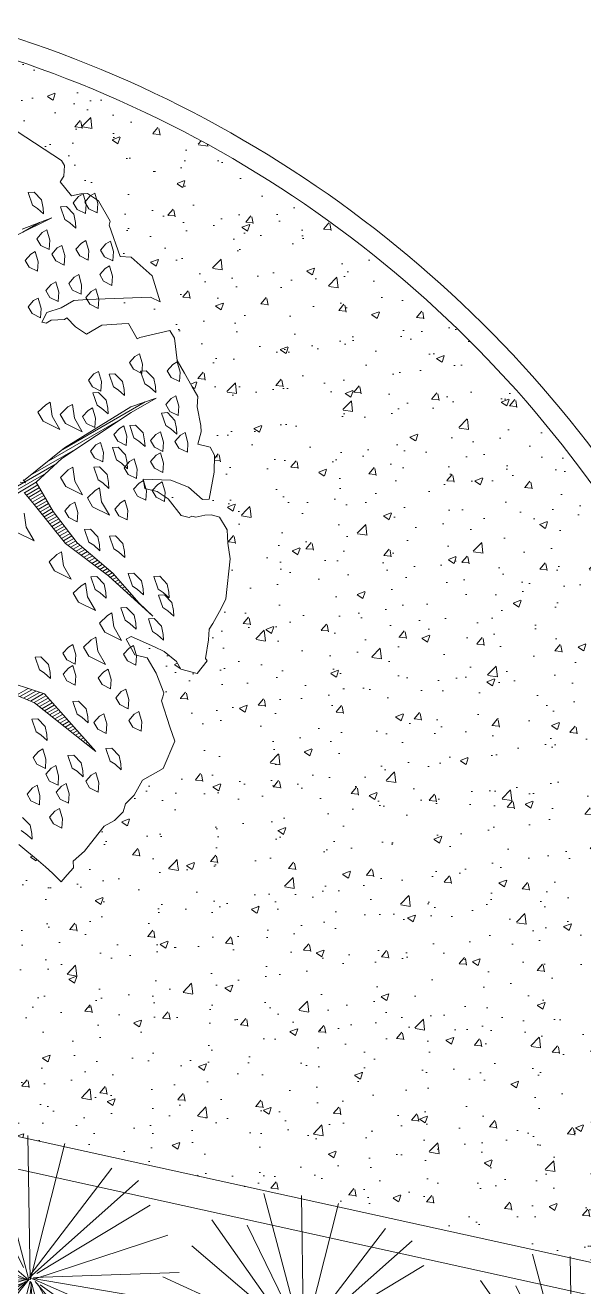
# Model space of a CAD drawing. Header units: metres. Extents: x 12093 to 20303, y 514 to 1412.
# Drawn here: x 19779.72 to 19782.33, y 686.67 to 692.57 of the extents above; entities that cross this region are included whole.
import ezdxf

# ---------------------------------------------------------------- set-up
doc = ezdxf.new("R2010")
doc.units = ezdxf.units.M
doc.layers.get('0').update_dxf_attribs({"lineweight": 13})
for name, color, linetype, lineweight in [('AMBI-GRASS', 104, 'Continuous', 20), ('ARBOLES', 52, 'Continuous', 13), ('grass', 64, 'Continuous', 13), ('Layer2', 43, 'Continuous', 20), ('MANZANAS-ORIGINALES', 147, 'Continuous', 9)]:
    doc.layers.add(name, color=color, linetype=linetype, lineweight=lineweight)
pattern_1 = [(50, (19136.99335, 73.14804), (0.36436934, -0.03187817), [0.0381, -0.4191]), (355, (19136.99335, 73.14804), (-0.07048565, 0.38211329), [0.03048, -0.33528]), (100.451, (19137.0237, 73.1454), (0.293885, 0.35023338), [0.03238, -0.35618]), (46.1842, (19136.99335, 73.24964), (0.54215808, -0.08408466), [0.05715, -0.62865]), (96.6356, (19137.03853, 73.24264), (0.47480847, 0.4948511), [0.04857, -0.53427]), (351.184, (19136.99335, 73.24964), (0.4748092, 0.49485024), [0.04572, -0.50292]), (21, (19137.04415, 73.22424), (0.30322976, -0.20453104), [0.0381, -0.4191]), (326, (19137.04415, 73.22424), (0.12360406, 0.36837593), [0.03048, -0.33528]), (71.4514, (19137.06942, 73.2072), (0.42683298, 0.16384572), [0.03238, -0.35618]), (37.5, (19136.99335, 73.14804), (0.006177207, 0.169110078), [0, -0.331216, 0, -0.34036, 0, -0.33655]), (7.5, (19136.99335, 73.14804), (0.133639325, 0.20036115), [0, -0.194056, 0, -0.323596, 0, -0.12827]), (327.5, (19136.88007, 73.14804), (0.27118119, -0.011457488), [0, -0.127, 0, -0.39624, 0, -0.52578]), (317.5, (19136.82927, 73.14804), (0.29625836, 0.05085298), [0, -0.1651, 0, -0.263144, 0, -0.37338])]

# ---------------------------------------------------------------- blocks, each defined once
blk = doc.blocks.new('ghgfghgh')
at = {"layer": 'ARBOLES', "lineweight": 20}
for p, q in [((20002.4707, 664.8002), (20002.3672, 664.7493)), ((20002.3833, 664.7674), (20002.4707, 664.8002)), ((20002.3848, 664.7579), (20002.4344, 664.7866)), ((20002.5027, 664.1171), (20002.7456, 664.2574)), ((20002.5081, 664.1214), (20002.7037, 664.2432)), ((20002.7037, 664.2432), (20002.7778, 664.2683)), ((20002.7778, 664.2683), (20002.7047, 664.2261)), ((20002.4551, 664.0792), (20002.6732, 664.2051)), ((20002.7047, 664.2261), (20002.4996, 664.0899)), ((20002.3866, 664.0247), (20002.5081, 664.1214)), ((20002.4075, 664.0413), (20002.5526, 664.1251)), ((20002.3251, 663.9833), (20002.4832, 664.0746)), ((20002.4996, 664.0899), (20002.4247, 664.0201)), ((20002.3474, 663.9858), (20002.4538, 664.0472)), ((20002.3698, 663.9883), (20002.4247, 664.02)), ((20002.4247, 664.0201), (20002.4746, 663.9336)), ((20002.4183, 663.9543), (20002.3886, 663.9904)), ((20002.3896, 663.9893), (20002.4293, 664.0122)), ((20002.3954, 663.9822), (20002.4338, 664.0044)), ((20002.4012, 663.9751), (20002.4383, 663.9965)), ((20002.407, 663.9681), (20002.4428, 663.9887)), ((20002.4128, 663.961), (20002.4473, 663.9809)), ((20002.5112, 663.8395), (20002.4183, 663.9543)), ((20002.4187, 663.9539), (20002.4518, 663.9731)), ((20002.4244, 663.9468), (20002.4563, 663.9653)), ((20002.4302, 663.9397), (20002.4609, 663.9575)), ((20002.4359, 663.9326), (20002.4654, 663.9496)), ((20002.4416, 663.9255), (20002.4699, 663.9418)), ((20002.4474, 663.9184), (20002.4744, 663.934)), ((20002.4531, 663.9113), (20002.4799, 663.9267)), ((20002.4589, 663.9042), (20002.4855, 663.9195)), ((20002.4646, 663.8971), (20002.491, 663.9123)), ((20002.4704, 663.89), (20002.4966, 663.9051)), ((20002.4746, 663.9336), (20002.5455, 663.8416)), ((20002.4761, 663.8829), (20002.5021, 663.8979)), ((20002.4819, 663.8758), (20002.5077, 663.8907)), ((20002.4876, 663.8687), (20002.5132, 663.8834)), ((20002.4934, 663.8616), (20002.5188, 663.8762)), ((20002.4991, 663.8545), (20002.5244, 663.869)), ((20002.5049, 663.8473), (20002.5299, 663.8618)), ((20002.5106, 663.8402), (20002.5355, 663.8546)), ((20002.6373, 663.7439), (20002.5112, 663.8395)), ((20002.5182, 663.8342), (20002.541, 663.8474)), ((20002.526, 663.8283), (20002.5469, 663.8403)), ((20002.5338, 663.8224), (20002.5542, 663.8341)), ((20002.5455, 663.8416), (20002.6506, 663.7516)), ((20002.5416, 663.8164), (20002.5615, 663.8279)), ((20002.5495, 663.8105), (20002.5687, 663.8217)), ((20002.5573, 663.8046), (20002.576, 663.8154)), ((20002.5651, 663.7987), (20002.5833, 663.8092)), ((20002.5729, 663.7928), (20002.5906, 663.803)), ((20002.5807, 663.7869), (20002.5978, 663.7968)), ((20002.5885, 663.7809), (20002.6051, 663.7905)), ((20002.5963, 663.775), (20002.6124, 663.7843)), ((20002.6041, 663.7691), (20002.6197, 663.7781)), ((20002.6119, 663.7632), (20002.6269, 663.7719)), ((20002.6197, 663.7573), (20002.6342, 663.7656)), ((20002.6275, 663.7513), (20002.6415, 663.7594)), ((20002.6353, 663.7454), (20002.6488, 663.7532)), ((20002.7683, 663.6245), (20002.6373, 663.7439)), ((20002.6425, 663.7392), (20002.6551, 663.7465)), ((20002.6495, 663.7328), (20002.6612, 663.7395)), ((20002.6506, 663.7516), (20002.7282, 663.6634)), ((20002.6565, 663.7264), (20002.6673, 663.7326)), ((20002.6635, 663.72), (20002.6734, 663.7257)), ((20002.6705, 663.7136), (20002.6795, 663.7188)), ((20002.6775, 663.7073), (20002.6855, 663.7119)), ((20002.6845, 663.7009), (20002.6916, 663.705)), ((20002.6915, 663.6945), (20002.6977, 663.698)), ((20002.6985, 663.6881), (20002.7038, 663.6911)), ((20002.7055, 663.6817), (20002.7098, 663.6842)), ((20002.7126, 663.6753), (20002.7159, 663.6773)), ((20002.7266, 663.6626), (20002.7281, 663.6635)), ((20002.7282, 663.6634), (20002.7683, 663.6245)), ((20002.7336, 663.6562), (20002.7348, 663.6569)), ((20002.419, 663.3696), (20002.2673, 663.4328)), ((20002.2834, 663.4509), (20002.4484, 663.3955)), ((20002.3658, 663.3918), (20002.4003, 663.4117)), ((20002.3763, 663.3874), (20002.4117, 663.4078)), ((20002.3868, 663.383), (20002.4231, 663.404)), ((20002.3973, 663.3787), (20002.4345, 663.4001)), ((20002.4078, 663.3743), (20002.4459, 663.3963)), ((20002.4183, 663.3699), (20002.4532, 663.3901)), ((20002.4261, 663.364), (20002.4594, 663.3832)), ((20002.4484, 663.3955), (20002.5997, 663.2257)), ((20002.5997, 663.2257), (20002.419, 663.3696)), ((20002.4337, 663.358), (20002.4655, 663.3763)), ((20002.4413, 663.3519), (20002.4716, 663.3694)), ((20002.4488, 663.3459), (20002.4777, 663.3626)), ((20002.4564, 663.3398), (20002.4839, 663.3557)), ((20002.464, 663.3338), (20002.49, 663.3488)), ((20002.4716, 663.3277), (20002.4961, 663.3419)), ((20002.4792, 663.3217), (20002.5023, 663.335)), ((20002.4868, 663.3156), (20002.5084, 663.3281)), ((20002.4944, 663.3096), (20002.5145, 663.3212)), ((20002.5019, 663.3036), (20002.5207, 663.3144)), ((20002.5095, 663.2975), (20002.5268, 663.3075)), ((20002.5171, 663.2915), (20002.5329, 663.3006)), ((20002.5247, 663.2854), (20002.5391, 663.2937)), ((20002.5323, 663.2794), (20002.5452, 663.2868)), ((20002.5399, 663.2733), (20002.5513, 663.2799)), ((20002.5475, 663.2673), (20002.5575, 663.2731)), ((20002.555, 663.2612), (20002.5636, 663.2662)), ((20002.5626, 663.2552), (20002.5697, 663.2593)), ((20002.5702, 663.2491), (20002.5759, 663.2524)), ((20002.5778, 663.2431), (20002.582, 663.2455)), ((20002.5854, 663.2371), (20002.5881, 663.2386)), ((20002.593, 663.231), (20002.5943, 663.2317))]:
    blk.add_line(p, q, dxfattribs=at)
at = {"layer": 'grass'}
for p, q in [((20002.3685, 665.0559), (20002.4989, 664.9698)), ((20002.4989, 664.9698), (20002.5076, 664.9546)), ((20002.5076, 664.9546), (20002.5056, 664.9232)), ((20002.5056, 664.9232), (20002.4949, 664.9069)), ((20002.4009, 664.8751), (20002.418, 664.8762)), ((20002.4134, 664.8381), (20002.4009, 664.8751)), ((20002.418, 664.8762), (20002.44, 664.8534)), ((20002.4949, 664.9069), (20002.5286, 664.8659)), ((20002.5557, 664.8714), (20002.5752, 664.8726)), ((20002.5752, 664.8726), (20002.6078, 664.8511)), ((20002.5971, 664.8732), (20002.5838, 664.8655)), ((20002.6058, 664.8427), (20002.5971, 664.8732)), ((20002.4278, 664.8286), (20002.4134, 664.8381)), ((20002.44, 664.8534), (20002.4449, 664.8296)), ((20002.5286, 664.8659), (20002.5557, 664.8714)), ((20002.5495, 664.8634), (20002.5334, 664.8453)), ((20002.5334, 664.8453), (20002.5449, 664.8253)), ((20002.5628, 664.8711), (20002.5495, 664.8634)), ((20002.5715, 664.8407), (20002.5628, 664.8711)), ((20002.5838, 664.8655), (20002.5677, 664.8473)), ((20002.5677, 664.8473), (20002.5792, 664.8274)), ((20002.5697, 664.813), (20002.5715, 664.8407)), ((20002.604, 664.8151), (20002.6058, 664.8427)), ((20002.6078, 664.8511), (20002.6427, 664.7905)), ((20002.4459, 664.8125), (20002.4278, 664.8286)), ((20002.4449, 664.8296), (20002.4459, 664.8125)), ((20002.4963, 664.8327), (20002.5134, 664.8337)), ((20002.5089, 664.7956), (20002.4963, 664.8327)), ((20002.5134, 664.8337), (20002.5354, 664.811)), ((20002.5354, 664.811), (20002.5403, 664.7872)), ((20002.5449, 664.8253), (20002.5697, 664.813)), ((20002.5792, 664.8274), (20002.604, 664.8151)), ((20002.4557, 664.7649), (20002.4424, 664.7572)), ((20002.4644, 664.7345), (20002.4557, 664.7649)), ((20002.5232, 664.7862), (20002.5089, 664.7956)), ((20002.5413, 664.7701), (20002.5232, 664.7862)), ((20002.5403, 664.7872), (20002.5413, 664.7701)), ((20002.6427, 664.7905), (20002.6395, 664.7786)), ((20002.6395, 664.7786), (20002.6724, 664.6867)), ((20002.4424, 664.7572), (20002.4263, 664.7391)), ((20002.4263, 664.7391), (20002.4378, 664.7191)), ((20002.4626, 664.7069), (20002.4644, 664.7345)), ((20002.5577, 664.7263), (20002.5416, 664.7082)), ((20002.571, 664.734), (20002.5577, 664.7263)), ((20002.5797, 664.7036), (20002.571, 664.734)), ((20002.6301, 664.7238), (20002.614, 664.7056)), ((20002.6434, 664.7315), (20002.6301, 664.7238)), ((20002.6521, 664.701), (20002.6434, 664.7315)), ((20002.4084, 664.6933), (20002.3923, 664.6751)), ((20002.4217, 664.701), (20002.4084, 664.6933)), ((20002.4304, 664.6705), (20002.4217, 664.701)), ((20002.4378, 664.7191), (20002.4626, 664.7069)), ((20002.4864, 664.7117), (20002.4703, 664.6936)), ((20002.4703, 664.6936), (20002.4818, 664.6736)), ((20002.4997, 664.7194), (20002.4864, 664.7117)), ((20002.5084, 664.689), (20002.4997, 664.7194)), ((20002.5066, 664.6613), (20002.5084, 664.689)), ((20002.5416, 664.7082), (20002.5531, 664.6882)), ((20002.5531, 664.6882), (20002.578, 664.6759)), ((20002.578, 664.6759), (20002.5797, 664.7036)), ((20002.614, 664.7056), (20002.6255, 664.6857)), ((20002.6503, 664.6734), (20002.6521, 664.701)), ((20002.6724, 664.6867), (20002.7039, 664.6846)), ((20002.3923, 664.6751), (20002.4038, 664.6552)), ((20002.4038, 664.6552), (20002.4286, 664.6429)), ((20002.4286, 664.6429), (20002.4304, 664.6705)), ((20002.4818, 664.6736), (20002.5066, 664.6613)), ((20002.6276, 664.6514), (20002.6115, 664.6332)), ((20002.6255, 664.6857), (20002.6503, 664.6734)), ((20002.6409, 664.6591), (20002.6276, 664.6514)), ((20002.6496, 664.6286), (20002.6409, 664.6591)), ((20002.7039, 664.6846), (20002.7659, 664.6296)), ((20002.7039, 664.6846), (20002.7039, 664.6846)), ((20002.4821, 664.6117), (20002.4688, 664.604)), ((20002.4908, 664.5813), (20002.4821, 664.6117)), ((20002.5363, 664.6253), (20002.5202, 664.6071)), ((20002.5496, 664.633), (20002.5363, 664.6253)), ((20002.5583, 664.6025), (20002.5496, 664.633)), ((20002.6115, 664.6332), (20002.623, 664.6133)), ((20002.623, 664.6133), (20002.6478, 664.601)), ((20002.6478, 664.601), (20002.6496, 664.6286)), ((20002.7659, 664.6296), (20002.7901, 664.5528)), ((20002.4688, 664.604), (20002.4527, 664.5859)), ((20002.4527, 664.5859), (20002.4642, 664.5659)), ((20002.489, 664.5536), (20002.4908, 664.5813)), ((20002.5202, 664.6071), (20002.5317, 664.5872)), ((20002.5317, 664.5872), (20002.5565, 664.5749)), ((20002.5565, 664.5749), (20002.5583, 664.6025)), ((20002.5869, 664.5836), (20002.5708, 664.5654)), ((20002.6002, 664.5913), (20002.5869, 664.5836)), ((20002.6089, 664.5608), (20002.6002, 664.5913)), ((20002.4166, 664.5562), (20002.4005, 664.538)), ((20002.4005, 664.538), (20002.412, 664.5181)), ((20002.4299, 664.5639), (20002.4166, 664.5562)), ((20002.4386, 664.5334), (20002.4299, 664.5639)), ((20002.4642, 664.5659), (20002.489, 664.5536)), ((20002.5354, 664.5571), (20002.4976, 664.5353)), ((20002.5744, 664.5595), (20002.5354, 664.5571)), ((20002.5708, 664.5654), (20002.5823, 664.5455)), ((20002.7618, 664.5668), (20002.5744, 664.5595)), ((20002.5744, 664.5595), (20002.5744, 664.5595)), ((20002.5823, 664.5455), (20002.6072, 664.5332)), ((20002.6072, 664.5332), (20002.6089, 664.5608)), ((20002.7901, 664.5528), (20002.7618, 664.5668)), ((20002.412, 664.5181), (20002.4368, 664.5058)), ((20002.4368, 664.5058), (20002.4386, 664.5334)), ((20002.4554, 664.521), (20002.4414, 664.4928)), ((20002.4976, 664.5353), (20002.4554, 664.521)), ((20002.4685, 664.4983), (20002.5075, 664.5006)), ((20002.5075, 664.5006), (20002.5151, 664.505)), ((20002.5151, 664.505), (20002.5401, 664.4791)), ((20002.4414, 664.4928), (20002.4534, 664.4896)), ((20002.4534, 664.4896), (20002.4685, 664.4983)), ((20002.5401, 664.4791), (20002.5727, 664.4576)), ((20002.5727, 664.4576), (20002.6181, 664.4838)), ((20002.6181, 664.4838), (20002.6766, 664.4873)), ((20002.6766, 664.4873), (20002.6961, 664.4885)), ((20002.6961, 664.4885), (20002.7223, 664.4431)), ((20002.7298, 664.4475), (20002.8186, 664.4684)), ((20002.8186, 664.4684), (20002.8317, 664.4457)), ((20002.7223, 664.4431), (20002.7298, 664.4475)), ((20002.8317, 664.4457), (20002.8396, 664.3797)), ((20002.7154, 664.3918), (20002.6993, 664.3736)), ((20002.7287, 664.3995), (20002.7154, 664.3918)), ((20002.7374, 664.3691), (20002.7287, 664.3995)), ((20002.6993, 664.3736), (20002.7108, 664.3537)), ((20002.7108, 664.3537), (20002.7356, 664.3414)), ((20002.7356, 664.3414), (20002.7374, 664.3691)), ((20002.8269, 664.3675), (20002.8108, 664.3494)), ((20002.8402, 664.3752), (20002.8269, 664.3675)), ((20002.8396, 664.3797), (20002.8614, 664.3419)), ((20002.8489, 664.3448), (20002.8402, 664.3752)), ((20002.5947, 664.3399), (20002.5786, 664.3217)), ((20002.5786, 664.3217), (20002.5901, 664.3017)), ((20002.608, 664.3475), (20002.5947, 664.3399)), ((20002.6167, 664.3171), (20002.608, 664.3475)), ((20002.6149, 664.2895), (20002.6167, 664.3171)), ((20002.6394, 664.3391), (20002.6566, 664.3401)), ((20002.652, 664.302), (20002.6394, 664.3391)), ((20002.6566, 664.3401), (20002.6786, 664.3174)), ((20002.6786, 664.3174), (20002.6835, 664.2936)), ((20002.7318, 664.3481), (20002.7489, 664.3491)), ((20002.7443, 664.311), (20002.7318, 664.3481)), ((20002.7489, 664.3491), (20002.7709, 664.3263)), ((20002.7709, 664.3263), (20002.7758, 664.3026)), ((20002.8108, 664.3494), (20002.8223, 664.3294)), ((20002.8223, 664.3294), (20002.8471, 664.3172)), ((20002.8471, 664.3172), (20002.8489, 664.3448)), ((20002.8614, 664.3419), (20002.8833, 664.304)), ((20002.5901, 664.3017), (20002.6149, 664.2895)), ((20002.5911, 664.2846), (20002.6083, 664.2856)), ((20002.6037, 664.2475), (20002.5911, 664.2846)), ((20002.6083, 664.2856), (20002.6303, 664.2629)), ((20002.6663, 664.2926), (20002.652, 664.302)), ((20002.6845, 664.2764), (20002.6663, 664.2926)), ((20002.6835, 664.2936), (20002.6845, 664.2764)), ((20002.7587, 664.3015), (20002.7443, 664.311)), ((20002.7768, 664.2854), (20002.7587, 664.3015)), ((20002.7758, 664.3026), (20002.7768, 664.2854)), ((20002.8833, 664.304), (20002.9007, 664.2738)), ((20002.4523, 664.2487), (20002.4295, 664.2267)), ((20002.4655, 664.2564), (20002.4523, 664.2487)), ((20002.4714, 664.2155), (20002.4655, 664.2564)), ((20002.518, 664.2424), (20002.4952, 664.2204)), ((20002.5313, 664.2501), (20002.518, 664.2424)), ((20002.5372, 664.2091), (20002.5313, 664.2501)), ((20002.5904, 664.2398), (20002.5771, 664.2322)), ((20002.5991, 664.2094), (20002.5904, 664.2398)), ((20002.618, 664.2381), (20002.6037, 664.2475)), ((20002.6303, 664.2629), (20002.6351, 664.2391)), ((20002.8226, 664.2675), (20002.8065, 664.2494)), ((20002.8065, 664.2494), (20002.818, 664.2294)), ((20002.8359, 664.2752), (20002.8226, 664.2675)), ((20002.8446, 664.2448), (20002.8359, 664.2752)), ((20002.8428, 664.2172), (20002.8446, 664.2448)), ((20002.9007, 664.2738), (20002.8987, 664.2424)), ((20002.8987, 664.2424), (20002.9098, 664.1882)), ((20002.4295, 664.2267), (20002.4448, 664.2001)), ((20002.4945, 664.1756), (20002.4714, 664.2155)), ((20002.4952, 664.2204), (20002.5106, 664.1938)), ((20002.5602, 664.1692), (20002.5372, 664.2091)), ((20002.5771, 664.2322), (20002.561, 664.214)), ((20002.561, 664.214), (20002.5725, 664.194)), ((20002.5973, 664.1818), (20002.5991, 664.2094)), ((20002.6362, 664.2219), (20002.618, 664.2381)), ((20002.6351, 664.2391), (20002.6362, 664.2219)), ((20002.7942, 664.2246), (20002.8114, 664.2256)), ((20002.8068, 664.1875), (20002.7942, 664.2246)), ((20002.8114, 664.2256), (20002.8334, 664.2028)), ((20002.818, 664.2294), (20002.8428, 664.2172)), ((20002.8334, 664.2028), (20002.8382, 664.179)), ((20002.4448, 664.2001), (20002.4945, 664.1756)), ((20002.5106, 664.1938), (20002.5602, 664.1692)), ((20002.5725, 664.194), (20002.5973, 664.1818)), ((20002.6697, 664.1792), (20002.6536, 664.1611)), ((20002.683, 664.1869), (20002.6697, 664.1792)), ((20002.6917, 664.1565), (20002.683, 664.1869)), ((20002.7001, 664.188), (20002.7173, 664.189)), ((20002.7127, 664.1509), (20002.7001, 664.188)), ((20002.7173, 664.189), (20002.7393, 664.1662)), ((20002.7393, 664.1662), (20002.7441, 664.1424)), ((20002.7907, 664.1693), (20002.7774, 664.1616)), ((20002.7994, 664.1389), (20002.7907, 664.1693)), ((20002.8211, 664.178), (20002.8068, 664.1875)), ((20002.8393, 664.1619), (20002.8211, 664.178)), ((20002.8382, 664.179), (20002.8393, 664.1619)), ((20002.8631, 664.1668), (20002.8498, 664.1591)), ((20002.8718, 664.1363), (20002.8631, 664.1668)), ((20002.9109, 664.1687), (20002.9014, 664.1329)), ((20002.9098, 664.1882), (20002.9109, 664.1687)), ((20002.6004, 664.1304), (20002.5843, 664.1122)), ((20002.6137, 664.138), (20002.6004, 664.1304)), ((20002.6224, 664.1076), (20002.6137, 664.138)), ((20002.6536, 664.1611), (20002.6651, 664.1411)), ((20002.6651, 664.1411), (20002.6899, 664.1289)), ((20002.6899, 664.1289), (20002.6917, 664.1565)), ((20002.727, 664.1414), (20002.7127, 664.1509)), ((20002.7452, 664.1253), (20002.727, 664.1414)), ((20002.7441, 664.1424), (20002.7452, 664.1253)), ((20002.7774, 664.1616), (20002.7613, 664.1435)), ((20002.7613, 664.1435), (20002.7728, 664.1235)), ((20002.7976, 664.1112), (20002.7994, 664.1389)), ((20002.8498, 664.1591), (20002.8336, 664.1409)), ((20002.8336, 664.1409), (20002.8452, 664.121)), ((20002.87, 664.1087), (20002.8718, 664.1363)), ((20002.9014, 664.1329), (20002.9372, 664.1233)), ((20002.5843, 664.1122), (20002.5958, 664.0923)), ((20002.5958, 664.0923), (20002.6206, 664.08)), ((20002.6206, 664.08), (20002.6224, 664.1076)), ((20002.649, 664.123), (20002.6661, 664.124)), ((20002.6615, 664.0859), (20002.649, 664.123)), ((20002.6661, 664.124), (20002.6881, 664.1012)), ((20002.6881, 664.1012), (20002.693, 664.0775)), ((20002.7776, 664.0997), (20002.7615, 664.0816)), ((20002.7728, 664.1235), (20002.7976, 664.1112)), ((20002.7909, 664.1074), (20002.7776, 664.0997)), ((20002.7997, 664.077), (20002.7909, 664.1074)), ((20002.8452, 664.121), (20002.87, 664.1087)), ((20002.9372, 664.1233), (20002.9503, 664.1006)), ((20002.9503, 664.1006), (20002.9494, 664.0497)), ((20002.5188, 664.0567), (20002.4961, 664.0347)), ((20002.5321, 664.0644), (20002.5188, 664.0567)), ((20002.538, 664.0234), (20002.5321, 664.0644)), ((20002.594, 664.0646), (20002.6111, 664.0657)), ((20002.6066, 664.0275), (20002.594, 664.0646)), ((20002.6111, 664.0657), (20002.6332, 664.0429)), ((20002.6759, 664.0764), (20002.6615, 664.0859)), ((20002.694, 664.0603), (20002.6759, 664.0764)), ((20002.6996, 664.0813), (20002.6835, 664.0631)), ((20002.6835, 664.0631), (20002.6951, 664.0432)), ((20002.693, 664.0775), (20002.694, 664.0603)), ((20002.7129, 664.089), (20002.6996, 664.0813)), ((20002.7216, 664.0585), (20002.7129, 664.089)), ((20002.7199, 664.0309), (20002.7216, 664.0585)), ((20002.7615, 664.0816), (20002.7731, 664.0616)), ((20002.7731, 664.0616), (20002.7979, 664.0493)), ((20002.7979, 664.0493), (20002.7997, 664.077)), ((20002.3933, 664.0189), (20002.3766, 664.02)), ((20002.3855, 664.0278), (20002.3933, 664.0189)), ((20002.4961, 664.0347), (20002.5114, 664.0081)), ((20002.561, 663.9835), (20002.538, 664.0234)), ((20002.6209, 664.0181), (20002.6066, 664.0275)), ((20002.639, 664.002), (20002.6209, 664.0181)), ((20002.6332, 664.0429), (20002.638, 664.0191)), ((20002.638, 664.0191), (20002.639, 664.002)), ((20002.6951, 664.0432), (20002.7199, 664.0309)), ((20002.7275, 664.0176), (20002.7114, 663.9994)), ((20002.7408, 664.0253), (20002.7275, 664.0176)), ((20002.7393, 664.0293), (20002.7448, 664.0022)), ((20002.8217, 664.0264), (20002.7393, 664.0293)), ((20002.7495, 663.9949), (20002.7408, 664.0253)), ((20002.7961, 664.0217), (20002.7828, 664.014)), ((20002.8048, 663.9913), (20002.7961, 664.0217)), ((20002.8737, 664.006), (20002.8217, 664.0264)), ((20002.9494, 664.0497), (20002.9346, 663.9706)), ((20002.5114, 664.0081), (20002.561, 663.9835)), ((20002.5981, 663.9961), (20002.5754, 663.9741)), ((20002.6114, 664.0038), (20002.5981, 663.9961)), ((20002.6173, 663.9628), (20002.6114, 664.0038)), ((20002.7114, 663.9994), (20002.723, 663.9795)), ((20002.723, 663.9795), (20002.7478, 663.9672)), ((20002.7448, 664.0022), (20002.7806, 663.9926)), ((20002.7478, 663.9672), (20002.7495, 663.9949)), ((20002.7828, 664.014), (20002.7667, 663.9959)), ((20002.7667, 663.9959), (20002.7782, 663.9759)), ((20002.7806, 663.9926), (20002.8132, 663.9711)), ((20002.803, 663.9637), (20002.8048, 663.9913)), ((20002.9151, 663.9694), (20002.8737, 664.006)), ((20002.525, 663.9539), (20002.5089, 663.9357)), ((20002.5383, 663.9615), (20002.525, 663.9539)), ((20002.547, 663.9311), (20002.5383, 663.9615)), ((20002.5754, 663.9741), (20002.5907, 663.9475)), ((20002.5907, 663.9475), (20002.6404, 663.9229)), ((20002.6404, 663.9229), (20002.6173, 663.9628)), ((20002.6726, 663.9593), (20002.6565, 663.9411)), ((20002.6859, 663.967), (20002.6726, 663.9593)), ((20002.6946, 663.9365), (20002.6859, 663.967)), ((20002.7782, 663.9759), (20002.803, 663.9637)), ((20002.8132, 663.9711), (20002.8514, 663.9225)), ((20002.9346, 663.9706), (20002.9151, 663.9694)), ((20002.3948, 663.8876), (20002.3889, 663.9285)), ((20002.5089, 663.9357), (20002.5204, 663.9157)), ((20002.5204, 663.9157), (20002.5452, 663.9035)), ((20002.5452, 663.9035), (20002.547, 663.9311)), ((20002.6565, 663.9411), (20002.668, 663.9212)), ((20002.668, 663.9212), (20002.6928, 663.9089)), ((20002.6928, 663.9089), (20002.6946, 663.9365)), ((20002.8514, 663.9225), (20002.8752, 663.9161)), ((20002.8752, 663.9161), (20002.8828, 663.9205)), ((20002.8828, 663.9205), (20002.8947, 663.9173)), ((20002.8947, 663.9173), (20002.9218, 663.9228)), ((20002.9218, 663.9228), (20002.9413, 663.924)), ((20002.9413, 663.924), (20002.9652, 663.9176)), ((20002.9652, 663.9176), (20002.987, 663.8798)), ((20002.3682, 663.8722), (20002.4179, 663.8477)), ((20002.4179, 663.8477), (20002.3948, 663.8876)), ((20002.5672, 663.8807), (20002.5844, 663.8817)), ((20002.5798, 663.8436), (20002.5672, 663.8807)), ((20002.5844, 663.8817), (20002.6064, 663.859)), ((20002.987, 663.8798), (20002.9893, 663.8408)), ((20002.5941, 663.8342), (20002.5798, 663.8436)), ((20002.6123, 663.8181), (20002.5941, 663.8342)), ((20002.6064, 663.859), (20002.6112, 663.8352)), ((20002.6112, 663.8352), (20002.6123, 663.8181)), ((20002.6406, 663.861), (20002.6578, 663.8621)), ((20002.6532, 663.824), (20002.6406, 663.861)), ((20002.6578, 663.8621), (20002.6798, 663.8393)), ((20002.6798, 663.8393), (20002.6846, 663.8155)), ((20002.9893, 663.8408), (20002.996, 663.7942)), ((20002.4856, 663.807), (20002.4629, 663.785)), ((20002.4989, 663.8147), (20002.4856, 663.807)), ((20002.5048, 663.7738), (20002.4989, 663.8147)), ((20002.6675, 663.8145), (20002.6532, 663.824)), ((20002.6857, 663.7984), (20002.6675, 663.8145)), ((20002.6846, 663.8155), (20002.6857, 663.7984)), ((20002.996, 663.7942), (20002.9836, 663.6761)), ((20002.4629, 663.785), (20002.4782, 663.7584)), ((20002.4782, 663.7584), (20002.5279, 663.7339)), ((20002.5279, 663.7339), (20002.5048, 663.7738)), ((20002.5698, 663.7226), (20002.5565, 663.715)), ((20002.5757, 663.6817), (20002.5698, 663.7226)), ((20002.5859, 663.7408), (20002.6031, 663.7418)), ((20002.5985, 663.7037), (20002.5859, 663.7408)), ((20002.6031, 663.7418), (20002.6251, 663.7191)), ((20002.6251, 663.7191), (20002.6299, 663.6953)), ((20002.6954, 663.7508), (20002.7125, 663.7519)), ((20002.7079, 663.7137), (20002.6954, 663.7508)), ((20002.7125, 663.7519), (20002.7345, 663.7291)), ((20002.7345, 663.7291), (20002.7394, 663.7053)), ((20002.7716, 663.7416), (20002.7888, 663.7427)), ((20002.7842, 663.7046), (20002.7716, 663.7416)), ((20002.7888, 663.7427), (20002.8108, 663.7199)), ((20002.8108, 663.7199), (20002.8156, 663.6961)), ((20002.5565, 663.715), (20002.5338, 663.693)), ((20002.5338, 663.693), (20002.5491, 663.6664)), ((20002.5988, 663.6418), (20002.5757, 663.6817)), ((20002.6128, 663.6943), (20002.5985, 663.7037)), ((20002.631, 663.6782), (20002.6128, 663.6943)), ((20002.6299, 663.6953), (20002.631, 663.6782)), ((20002.7223, 663.7043), (20002.7079, 663.7137)), ((20002.7404, 663.6882), (20002.7223, 663.7043)), ((20002.7394, 663.7053), (20002.7404, 663.6882)), ((20002.7985, 663.6951), (20002.7842, 663.7046)), ((20002.7852, 663.6874), (20002.8023, 663.6884)), ((20002.7977, 663.6503), (20002.7852, 663.6874)), ((20002.8167, 663.679), (20002.7985, 663.6951)), ((20002.8023, 663.6884), (20002.8243, 663.6657)), ((20002.8156, 663.6961), (20002.8167, 663.679)), ((20002.5491, 663.6664), (20002.5988, 663.6418)), ((20002.6739, 663.6498), (20002.6911, 663.6508)), ((20002.6865, 663.6127), (20002.6739, 663.6498)), ((20002.6911, 663.6508), (20002.7131, 663.6281)), ((20002.7196, 663.669), (20002.722, 663.6704)), ((20002.7406, 663.6498), (20002.7416, 663.6504)), ((20002.7476, 663.6434), (20002.7483, 663.6439)), ((20002.8121, 663.6409), (20002.7977, 663.6503)), ((20002.8243, 663.6657), (20002.8292, 663.6419)), ((20002.9696, 663.6478), (20002.9449, 663.6033)), ((20002.9836, 663.6761), (20002.9696, 663.6478)), ((20002.6341, 663.6267), (20002.6113, 663.6047)), ((20002.6474, 663.6344), (20002.6341, 663.6267)), ((20002.6533, 663.5935), (20002.6474, 663.6344)), ((20002.7008, 663.6032), (20002.6865, 663.6127)), ((20002.7131, 663.6281), (20002.718, 663.6043)), ((20002.7546, 663.637), (20002.7551, 663.6373)), ((20002.755, 663.6168), (20002.7722, 663.6178)), ((20002.7676, 663.5797), (20002.755, 663.6168)), ((20002.7616, 663.6307), (20002.7618, 663.6308)), ((20002.7722, 663.6178), (20002.7942, 663.5951)), ((20002.8302, 663.6248), (20002.8121, 663.6409)), ((20002.8292, 663.6419), (20002.8302, 663.6248)), ((20002.6113, 663.6047), (20002.6267, 663.5781)), ((20002.6267, 663.5781), (20002.6763, 663.5536)), ((20002.6763, 663.5536), (20002.6533, 663.5935)), ((20002.719, 663.5871), (20002.7008, 663.6032)), ((20002.718, 663.6043), (20002.719, 663.5871)), ((20002.7819, 663.5703), (20002.7676, 663.5797)), ((20002.8001, 663.5542), (20002.7819, 663.5703)), ((20002.7942, 663.5951), (20002.7991, 663.5713)), ((20002.7991, 663.5713), (20002.8001, 663.5542)), ((20002.9341, 663.587), (20002.9321, 663.5556)), ((20002.9449, 663.6033), (20002.9341, 663.587)), ((20002.5192, 663.5339), (20002.5031, 663.5157)), ((20002.5325, 663.5415), (20002.5192, 663.5339)), ((20002.5412, 663.5111), (20002.5325, 663.5415)), ((20002.5868, 663.5551), (20002.564, 663.5331)), ((20002.564, 663.5331), (20002.5794, 663.5065)), ((20002.6001, 663.5628), (20002.5868, 663.5551)), ((20002.606, 663.5219), (20002.6001, 663.5628)), ((20002.7045, 663.5654), (20002.6894, 663.5567)), ((20002.6894, 663.5567), (20002.7156, 663.5113)), ((20002.7116, 663.5385), (20002.6983, 663.5309)), ((20002.7729, 663.5343), (20002.7045, 663.5654)), ((20002.7203, 663.5081), (20002.7116, 663.5385)), ((20002.8012, 663.5203), (20002.7729, 663.5343)), ((20002.9321, 663.5556), (20002.9237, 663.5003)), ((20002.4213, 663.5039), (20002.4384, 663.5049)), ((20002.4338, 663.4668), (20002.4213, 663.5039)), ((20002.4384, 663.5049), (20002.4604, 663.4822)), ((20002.5031, 663.5157), (20002.5147, 663.4958)), ((20002.5147, 663.4958), (20002.5395, 663.4835)), ((20002.5395, 663.4835), (20002.5412, 663.5111)), ((20002.5794, 663.5065), (20002.629, 663.482)), ((20002.629, 663.482), (20002.606, 663.5219)), ((20002.6983, 663.5309), (20002.6822, 663.5127)), ((20002.6822, 663.5127), (20002.6937, 663.4927)), ((20002.7156, 663.5113), (20002.7514, 663.5017)), ((20002.7185, 663.4805), (20002.7203, 663.5081)), ((20002.7514, 663.5017), (20002.7776, 663.4563)), ((20002.8381, 663.4912), (20002.8012, 663.5203)), ((20002.9237, 663.5003), (20002.928, 663.4927)), ((20002.4482, 663.4574), (20002.4338, 663.4668)), ((20002.4604, 663.4822), (20002.4653, 663.4584)), ((20002.4653, 663.4584), (20002.4663, 663.4413)), ((20002.5195, 663.472), (20002.5034, 663.4538)), ((20002.5328, 663.4796), (20002.5195, 663.472)), ((20002.5415, 663.4492), (20002.5328, 663.4796)), ((20002.6234, 663.461), (20002.6073, 663.4428)), ((20002.6367, 663.4687), (20002.6234, 663.461)), ((20002.6454, 663.4382), (20002.6367, 663.4687)), ((20002.6937, 663.4927), (20002.7185, 663.4805)), ((20002.8512, 663.4685), (20002.8381, 663.4912)), ((20002.899, 663.4557), (20002.8512, 663.4685)), ((20002.928, 663.4927), (20002.899, 663.4557)), ((20002.4663, 663.4413), (20002.4482, 663.4574)), ((20002.5034, 663.4538), (20002.5149, 663.4339)), ((20002.5149, 663.4339), (20002.5397, 663.4216)), ((20002.5397, 663.4216), (20002.5415, 663.4492)), ((20002.6073, 663.4428), (20002.6188, 663.4229)), ((20002.6188, 663.4229), (20002.6436, 663.4106)), ((20002.6436, 663.4106), (20002.6454, 663.4382)), ((20002.7776, 663.4563), (20002.8006, 663.399)), ((20002.6751, 663.4022), (20002.6589, 663.384)), ((20002.6589, 663.384), (20002.6705, 663.3641)), ((20002.6884, 663.4099), (20002.6751, 663.4022)), ((20002.6971, 663.3794), (20002.6884, 663.4099)), ((20002.7974, 663.387), (20002.7942, 663.3751)), ((20002.8006, 663.399), (20002.7974, 663.387)), ((20002.5323, 663.373), (20002.5495, 663.374)), ((20002.5449, 663.3359), (20002.5323, 663.373)), ((20002.5495, 663.374), (20002.5715, 663.3513)), ((20002.5715, 663.3513), (20002.5763, 663.3275)), ((20002.6705, 663.3641), (20002.6953, 663.3518)), ((20002.6953, 663.3518), (20002.6971, 663.3794)), ((20002.7942, 663.3751), (20002.8184, 663.2983)), ((20002.4116, 663.321), (20002.4288, 663.3221)), ((20002.4242, 663.2839), (20002.4116, 663.321)), ((20002.4288, 663.3221), (20002.4508, 663.2993)), ((20002.5592, 663.3264), (20002.5449, 663.3359)), ((20002.5774, 663.3103), (20002.5592, 663.3264)), ((20002.5763, 663.3275), (20002.5774, 663.3103)), ((20002.6106, 663.3295), (20002.5945, 663.3114)), ((20002.5945, 663.3114), (20002.606, 663.2914)), ((20002.6239, 663.3372), (20002.6106, 663.3295)), ((20002.6326, 663.3068), (20002.6239, 663.3372)), ((20002.7134, 663.3357), (20002.6973, 663.3175)), ((20002.6973, 663.3175), (20002.7089, 663.2976)), ((20002.7267, 663.3434), (20002.7134, 663.3357)), ((20002.7354, 663.3129), (20002.7267, 663.3434)), ((20002.7337, 663.2853), (20002.7354, 663.3129)), ((20002.4385, 663.2745), (20002.4242, 663.2839)), ((20002.4567, 663.2584), (20002.4385, 663.2745)), ((20002.4508, 663.2993), (20002.4556, 663.2755)), ((20002.4556, 663.2755), (20002.4567, 663.2584)), ((20002.606, 663.2914), (20002.6308, 663.2791)), ((20002.6308, 663.2791), (20002.6326, 663.3068)), ((20002.7089, 663.2976), (20002.7337, 663.2853)), ((20002.8184, 663.2983), (20002.8327, 663.2561)), ((20002.6301, 663.2344), (20002.6472, 663.2354)), ((20002.6426, 663.1973), (20002.6301, 663.2344)), ((20002.6472, 663.2354), (20002.6692, 663.2127)), ((20002.8327, 663.2561), (20002.7984, 663.1758)), ((20002.4311, 663.2259), (20002.415, 663.2077)), ((20002.415, 663.2077), (20002.4265, 663.1878)), ((20002.4444, 663.2336), (20002.4311, 663.2259)), ((20002.4531, 663.2031), (20002.4444, 663.2336)), ((20002.4513, 663.1755), (20002.4531, 663.2031)), ((20002.5178, 663.2139), (20002.5349, 663.2149)), ((20002.5304, 663.1768), (20002.5178, 663.2139)), ((20002.5349, 663.2149), (20002.557, 663.1922)), ((20002.657, 663.1878), (20002.6426, 663.1973)), ((20002.6692, 663.2127), (20002.6741, 663.1889)), ((20002.4265, 663.1878), (20002.4513, 663.1755)), ((20002.4685, 663.1765), (20002.4524, 663.1584)), ((20002.4818, 663.1842), (20002.4685, 663.1765)), ((20002.4905, 663.1538), (20002.4818, 663.1842)), ((20002.5447, 663.1673), (20002.5304, 663.1768)), ((20002.5629, 663.1512), (20002.5447, 663.1673)), ((20002.557, 663.1922), (20002.5618, 663.1684)), ((20002.5618, 663.1684), (20002.5629, 663.1512)), ((20002.5999, 663.1638), (20002.5866, 663.1561)), ((20002.6086, 663.1333), (20002.5999, 663.1638)), ((20002.6751, 663.1717), (20002.657, 663.1878)), ((20002.6741, 663.1889), (20002.6751, 663.1717)), ((20002.7984, 663.1758), (20002.7378, 663.1408)), ((20002.4268, 663.1259), (20002.4135, 663.1182)), ((20002.4355, 663.0954), (20002.4268, 663.1259)), ((20002.4524, 663.1584), (20002.4639, 663.1384)), ((20002.4639, 663.1384), (20002.4887, 663.1261)), ((20002.4992, 663.1233), (20002.4831, 663.1052)), ((20002.4887, 663.1261), (20002.4905, 663.1538)), ((20002.5125, 663.131), (20002.4992, 663.1233)), ((20002.5212, 663.1006), (20002.5125, 663.131)), ((20002.5866, 663.1561), (20002.5705, 663.1379)), ((20002.5705, 663.1379), (20002.582, 663.118)), ((20002.6069, 663.1057), (20002.6086, 663.1333)), ((20002.7378, 663.1408), (20002.7131, 663.0963)), ((20002.4135, 663.1182), (20002.3974, 663.1)), ((20002.3974, 663.1), (20002.4089, 663.0801)), ((20002.4337, 663.0678), (20002.4355, 663.0954)), ((20002.4831, 663.1052), (20002.4946, 663.0852)), ((20002.4946, 663.0852), (20002.5194, 663.073)), ((20002.5194, 663.073), (20002.5212, 663.1006)), ((20002.582, 663.118), (20002.6069, 663.1057)), ((20002.7131, 663.0963), (20002.6872, 663.0713)), ((20002.4089, 663.0801), (20002.4337, 663.0678)), ((20002.4795, 663.0499), (20002.4634, 663.0318)), ((20002.4928, 663.0576), (20002.4795, 663.0499)), ((20002.5015, 663.0272), (20002.4928, 663.0576)), ((20002.6872, 663.0713), (20002.6808, 663.0474)), ((20002.3844, 663.0304), (20002.4064, 663.0077)), ((20002.4634, 663.0318), (20002.4749, 663.0118)), ((20002.4749, 663.0118), (20002.4997, 662.9995)), ((20002.4997, 662.9995), (20002.5015, 663.0272)), ((20002.6549, 663.0224), (20002.6247, 663.0049)), ((20002.6808, 663.0474), (20002.6549, 663.0224)), ((20002.3941, 662.9829), (20002.3798, 662.9923)), ((20002.4123, 662.9668), (20002.3941, 662.9829)), ((20002.4064, 663.0077), (20002.4112, 662.9839)), ((20002.4112, 662.9839), (20002.4123, 662.9668)), ((20002.6247, 663.0049), (20002.5956, 662.9679)), ((20002.4312, 662.9033), (20002.3736, 662.9507)), ((20002.5956, 662.9679), (20002.5665, 662.931)), ((20002.4519, 662.8849), (20002.4312, 662.9033)), ((20002.5665, 662.931), (20002.533, 662.9015)), ((20002.533, 662.9015), (20002.5342, 662.8821)), ((20002.4725, 662.8666), (20002.4519, 662.8849)), ((20002.4976, 662.8407), (20002.4725, 662.8666)), ((20002.5342, 662.8821), (20002.5159, 662.8614)), ((20002.5159, 662.8614), (20002.4976, 662.8407))]:
    blk.add_line(p, q, dxfattribs=at)
blk = doc.blocks.new('Arbust11')
for p, q in [((0.0378, 0.4871), (-0.0937, 0.9403)), ((0.0408, 0.4825), (0.0377, 0.9348)), ((0.0408, 0.5449), (0.1405, 0.941)), ((-0.1618, 0.888), (0.0377, 0.4856)), ((0.0439, 0.4856), (0.3088, 0.8724)), ((0.0595, 0.5199), (0.1997, 0.8474)), ((-0.0621, 0.5573), (-0.3332, 0.7944)), ((0.0377, 0.4856), (-0.274, 0.8225)), ((0.0439, 0.4794), (0.3805, 0.7788)), ((-0.3488, 0.7476), (0.0408, 0.4856)), ((0.0283, 0.4856), (-0.3738, 0.7039)), ((0.047, 0.4794), (0.4366, 0.6759)), ((0.0314, 0.4856), (-0.4049, 0.6104)), ((-0.433, 0.5262), (0.0439, 0.4825)), ((0.0533, 0.4887), (0.474, 0.5137)), ((0.0439, 0.4825), (-0.4267, 0.4669)), ((-0.0527, 0.4794), (-0.4267, 0.3952)), ((0.0408, 0.4762), (-0.3893, 0.2673)), ((0.0408, 0.4731), (-0.274, 0.1581)), ((0.047, 0.4856), (0.499, 0.4263)), ((0.0501, 0.4794), (0.2901, 0.0832)), ((0.0501, 0.4731), (0.4304, 0.2454)), ((0.0564, 0.4762), (0.3649, 0.1425)), ((0.072, 0.4762), (0.4647, 0.3484)), ((0.0408, 0.47), (-0.3364, 0.2174)), ((0.0377, 0.4669), (-0.2117, 0.0988)), ((0.0501, 0.4544), (-0.1088, 0.0209)), ((0.0501, 0.4638), (-0.0215, 0.0146)), ((0.0533, 0.47), (0.1935, 0.0177)), ((0.0533, 0.4451), (0.0907, 0.0271))]:
    blk.add_line(p, q)

msp = doc.modelspace()

# ---------------------------------------------------------------- hatches: boundary and pattern name
at = {"layer": 'grass'}
h = msp.add_hatch(dxfattribs=at)
h.set_pattern_fill('AR-CONC', color=256, scale=0.002, style=0)
h.set_pattern_definition(pattern_1)
h.paths.add_polyline_path([(19779.1425, 692.5577), (19779.1303, 692.5027), (19778.7923, 692.578), (19778.8025, 692.6236, 0.019915), (19778.3439, 692.6742), (19778.3249, 692.4109), (19778.429, 692.4114), (19778.4581, 692.4442), (19778.5268, 692.4359), (19778.6972, 692.3903), (19778.7092, 692.3972), (19778.7401, 692.399), (19778.8416, 692.3617), (19778.8845, 692.3705), (19778.9395, 692.3862), (19778.9824, 692.395), (19779.0959, 692.3645), (19779.1287, 692.3355), (19779.1504, 692.3211), (19779.1621, 692.3343), (19779.1832, 692.3465), (19779.1946, 692.3066), (19779.2248, 692.3179), (19779.2436, 692.3392), (19779.2647, 692.3514), (19779.2719, 692.3263), (19779.3169, 692.3097), (19779.298, 692.3425), (19779.3235, 692.3713), (19779.3446, 692.3835), (19779.3584, 692.3352), (19779.3559, 692.2954), (19779.3609, 692.2935), (19779.3457, 692.2368), (19779.3286, 692.2109), (19779.3109, 692.2007), (19779.3122, 692.196), (19779.3094, 692.1522), (19779.3046, 692.1546), (19779.3152, 692.1232), (19779.3584, 692.1204), (19779.3654, 692.1283), (19779.3865, 692.1405), (19779.4003, 692.0922), (19779.3975, 692.0484), (19779.366, 692.064), (19779.3674, 691.9774), (19779.4002, 691.9483), (19779.4192, 691.9432), (19779.4376, 692.0499), (19779.4925, 692.0656), (19779.5114, 692.0605), (19779.6578, 692.001), (19779.6679, 692.0389), (19779.678, 692.0767), (19779.8848, 691.9402), (19779.8987, 691.9162), (19779.8955, 691.8663), (19779.8784, 691.8405), (19779.932, 691.7754), (19779.9749, 691.7842), (19780.0058, 691.786), (19780.0213, 691.7758), (19780.0405, 691.7869), (19780.0489, 691.7576), (19780.0575, 691.7519), (19780.1129, 691.6559), (19780.1079, 691.637), (19780.1443, 691.5353), (19780.2891, 692.1592, 0.055717)])
h = msp.add_hatch(dxfattribs=at)
h.set_pattern_fill('AR-CONC', color=256, scale=0.002, style=0)
h.set_pattern_definition(pattern_1)
h.paths.add_polyline_path([(19780.2891, 692.1592), (19780.1443, 691.5353), (19780.1601, 691.4912), (19780.2099, 691.4879), (19780.3083, 691.4007), (19780.3093, 691.3975), (19781.5081, 691.016), (19781.5843, 691.2941, 0.071633)])
h = msp.add_hatch(dxfattribs=at)
h.set_pattern_fill('AR-CONC', color=256, scale=0.002, style=0)
h.set_pattern_definition(pattern_1)
h.paths.add_polyline_path([(19780.9236, 691.202), (19780.3093, 691.3975), (19780.3466, 691.2789), (19780.3018, 691.301), (19780.088, 691.2927), (19780.0571, 691.1598), (19780.0739, 691.1694), (19780.1666, 691.175), (19780.1976, 691.1769), (19780.2391, 691.1049), (19780.2511, 691.1118), (19780.3919, 691.1451), (19780.4127, 691.1091), (19780.4252, 691.0043), (19780.4598, 690.9443), (19780.4944, 690.8843), (19780.5221, 690.8363), (19780.5189, 690.7865), (19780.5365, 690.7007), (19780.5383, 690.6697), (19780.5231, 690.613), (19780.5799, 690.5977), (19780.6007, 690.5617), (19780.5993, 690.481), (19780.5758, 690.3554)])
h = msp.add_hatch(dxfattribs=at)
h.set_pattern_fill('AR-CONC', color=256, scale=0.002, style=0)
h.set_pattern_definition(pattern_1)
h.paths.add_polyline_path([(19781.5843, 691.2941), (19781.5081, 691.016), (19782.0233, 690.852, 0.02853)])
h = msp.add_hatch(dxfattribs=at)
h.set_pattern_fill('AR-CONC', color=256, scale=0.002, style=0)
h.set_pattern_definition(pattern_1)
h.paths.add_polyline_path([(19781.5081, 691.016), (19780.9236, 691.202), (19780.5758, 690.3554), (19780.5719, 690.3552), (19781.2721, 690.1556)])
h = msp.add_hatch(dxfattribs=at)
h.set_pattern_fill('AR-CONC', color=256, scale=0.002, style=0)
h.set_pattern_definition(pattern_1)
h.paths.add_polyline_path([(19782.1925, 690.6514, 0.01201), (19782.0233, 690.852), (19781.5081, 691.016), (19781.2721, 690.1556), (19782.0801, 689.9252)])
h = msp.add_hatch(dxfattribs=at)
h.set_pattern_fill('AR-CONC', color=256, scale=0.002, style=0)
h.set_pattern_definition(pattern_1)
h.paths.add_polyline_path([(19782.4852, 690.1382), (19782.5367, 690.1721, 0.02702), (19782.1925, 690.6514), (19782.0801, 689.9252), (19782.7955, 689.7213, 0.007937), (19782.714, 689.8743), (19782.6757, 689.8491)])
h = msp.add_hatch(dxfattribs=at)
h.set_pattern_fill('AR-CONC', color=256, scale=0.002, style=0)
h.set_pattern_definition(pattern_1)
h.paths.add_polyline_path([(19781.2721, 690.1556), (19780.5719, 690.3552), (19780.5449, 690.3536), (19780.5294, 690.3673), (19780.3624, 690.4149), (19780.37, 690.3883), (19780.3686, 690.3661), (19780.3834, 690.3563), (19780.4439, 690.2792), (19780.4817, 690.2691), (19780.4937, 690.276), (19780.5126, 690.2709), (19780.5556, 690.2797), (19780.5865, 690.2816), (19780.6243, 690.2714), (19780.659, 690.2115), (19780.6627, 690.1496), (19780.6733, 690.0758), (19780.6535, 689.8884), (19780.6314, 689.8436), (19780.5922, 689.773), (19780.5751, 689.7471), (19780.5719, 689.6973), (19780.5585, 689.6096), (19780.5655, 689.5976), (19780.5193, 689.5389), (19780.4436, 689.5592), (19780.4229, 689.5952), (19780.3642, 689.6414), (19780.3194, 689.6635), (19780.211, 689.7128), (19780.187, 689.699), (19780.2082, 689.6622), (19780.2222, 689.6702), (19780.235, 689.6253), (19780.2853, 689.6118), (19780.3271, 689.5393), (19781.059, 689.3783)])
h = msp.add_hatch(dxfattribs=at)
h.set_pattern_fill('AR-CONC', color=256, scale=0.002, style=0)
h.set_pattern_definition(pattern_1)
h.paths.add_polyline_path([(19782.0801, 689.9252), (19781.2721, 690.1556), (19781.059, 689.3783), (19781.9647, 689.179)])
h = msp.add_hatch(dxfattribs=at)
h.set_pattern_fill('AR-CONC', color=256, scale=0.002, style=0)
h.set_pattern_definition(pattern_1)
h.paths.add_polyline_path([(19782.7955, 689.7213), (19782.0801, 689.9252), (19781.9647, 689.179), (19783.1276, 688.9232, -0.000686), (19783.1255, 688.9296, 0.039325)])
h = msp.add_hatch(dxfattribs=at)
h.set_pattern_fill('AR-CONC', color=256, scale=0.002, style=0)
h.set_pattern_definition(pattern_1)
h.paths.add_polyline_path([(19781.059, 689.3783), (19780.3271, 689.5394), (19780.3634, 689.4489), (19780.3583, 689.43), (19780.3532, 689.411), (19780.3916, 689.2892), (19780.4142, 689.2223), (19780.3598, 689.0949), (19780.2638, 689.0395), (19780.2246, 688.9688), (19780.1835, 688.9291), (19780.1734, 688.8913), (19780.1323, 688.8516), (19780.0843, 688.8239), (19780.0382, 688.7652), (19780.0266, 688.7505), (19780.8299, 688.5427)])
h = msp.add_hatch(dxfattribs=at)
h.set_pattern_fill('AR-CONC', color=256, scale=0.002, style=0)
h.set_pattern_definition(pattern_1)
h.paths.add_polyline_path([(19781.9647, 689.179), (19781.059, 689.3783), (19780.8299, 688.5427), (19781.8263, 688.2849)])
h = msp.add_hatch(dxfattribs=at)
h.set_pattern_fill('AR-CONC', color=256, scale=0.002, style=0)
h.set_pattern_definition(pattern_1)
h.paths.add_polyline_path([(19783.1303, 688.9146, -0.000916), (19783.1276, 688.9232), (19781.9647, 689.179), (19781.8263, 688.2849), (19782.8674, 688.0156)])
h = msp.add_hatch(dxfattribs=at)
h.set_pattern_fill('AR-CONC', color=256, scale=0.002, style=0)
h.set_pattern_definition(pattern_1)
h.paths.add_polyline_path([(19780.8299, 688.5427), (19780.0266, 688.7505), (19779.9921, 688.7066), (19779.939, 688.66), (19779.9409, 688.6291), (19779.9118, 688.5963), (19779.8827, 688.5635), (19779.843, 688.6046), (19779.8102, 688.6336), (19779.7775, 688.6627), (19779.6861, 688.7379), (19779.6829, 688.7419), (19779.6902, 688.7163), (19779.6874, 688.6725), (19779.6481, 688.692), (19779.6298, 688.7236), (19779.6553, 688.7524), (19779.6686, 688.7601), (19779.6256, 688.815), (19779.583, 688.8386), (19779.6099, 688.7824), (19779.557, 688.853), (19779.5549, 688.8542), (19779.5568, 688.8232), (19779.5845, 688.7753), (19779.5813, 688.7254), (19779.5799, 688.6446), (19779.6076, 688.5966), (19779.6284, 688.5606), (19779.6423, 688.5367), (19779.6252, 688.5108), (19779.634, 688.4679), (19779.6068, 688.4042), (19779.5726, 688.3525), (19779.4028, 688.2864), (19779.3857, 688.2606), (19779.3838, 688.2598), (19779.3481, 688.1059), (19780.6315, 687.8191)])
h = msp.add_hatch(dxfattribs=at)
h.set_pattern_fill('AR-CONC', color=256, scale=0.002, style=0)
h.set_pattern_definition(pattern_1)
h.paths.add_polyline_path([(19781.8263, 688.2849), (19780.8299, 688.5427), (19780.6315, 687.8191), (19781.7168, 687.5766)])
h = msp.add_hatch(dxfattribs=at)
h.set_pattern_fill('AR-CONC', color=256, scale=0.002, style=0)
h.set_pattern_definition(pattern_1)
h.paths.add_polyline_path([(19781.8263, 688.2849), (19781.7168, 687.5766), (19782.6763, 687.3622), (19782.8674, 688.0156)])
h = msp.add_hatch(dxfattribs=at)
h.set_pattern_fill('AR-CONC', color=256, scale=0.002, style=0)
h.set_pattern_definition(pattern_1)
h.paths.add_polyline_path([(19780.6315, 687.8191), (19779.3481, 688.1059), (19779.2021, 687.4771), (19780.4617, 687.2)])
h = msp.add_hatch(dxfattribs=at)
h.set_pattern_fill('AR-CONC', color=256, scale=0.002, style=0)
h.set_pattern_definition(pattern_1)
h.paths.add_polyline_path([(19781.7168, 687.5766), (19780.6315, 687.8191), (19780.4617, 687.2), (19781.6191, 686.9453)])
h = msp.add_hatch(dxfattribs=at)
h.set_pattern_fill('AR-CONC', color=256, scale=0.002, style=0)
h.set_pattern_definition(pattern_1)
h.paths.add_polyline_path([(19782.6763, 687.3622), (19781.7168, 687.5766), (19781.6191, 686.9453), (19782.4979, 686.752)])

# ---------------------------------------------------------------- linework, layer by layer
at = {"layer": 'Layer2'}
for radius, start, end in [(5.5636, 32.60057, 77.21547), (5.4636, 32.58604, 77.21129)]:
    msp.add_arc((19777.9331, 687.2296), radius, start, end, dxfattribs=at)
at = {"layer": 'MANZANAS-ORIGINALES'}
for p, q in [((19803.5345, 682.1234), (19712.657, 702.1187)), ((19803.4423, 681.9901), (19712.6246, 701.9716))]:
    msp.add_line(p, q, dxfattribs=at)

# ---------------------------------------------------------------- block references
at = {"layer": 'AMBI-GRASS', "ltscale": 0.05, "xscale": 1.499999999998325, "yscale": 1.499999999998325, "zscale": 1.499999999998325, "rotation": 49.16166176348414}
for p in [(19780.2386, 686.1809), (19781.5184, 685.8994), (19782.7748, 685.615)]:
    msp.add_blockref('Arbust11', p, dxfattribs=at)
at = {"layer": 'Defpoints', "lineweight": 20, "xscale": 1.586003757394792, "yscale": 1.586003757394792, "zscale": 1.586003757394792}
msp.add_blockref('ghgfghgh', (-11944.1536, -362.7044), dxfattribs=at)

doc.saveas('drawing.dxf')
